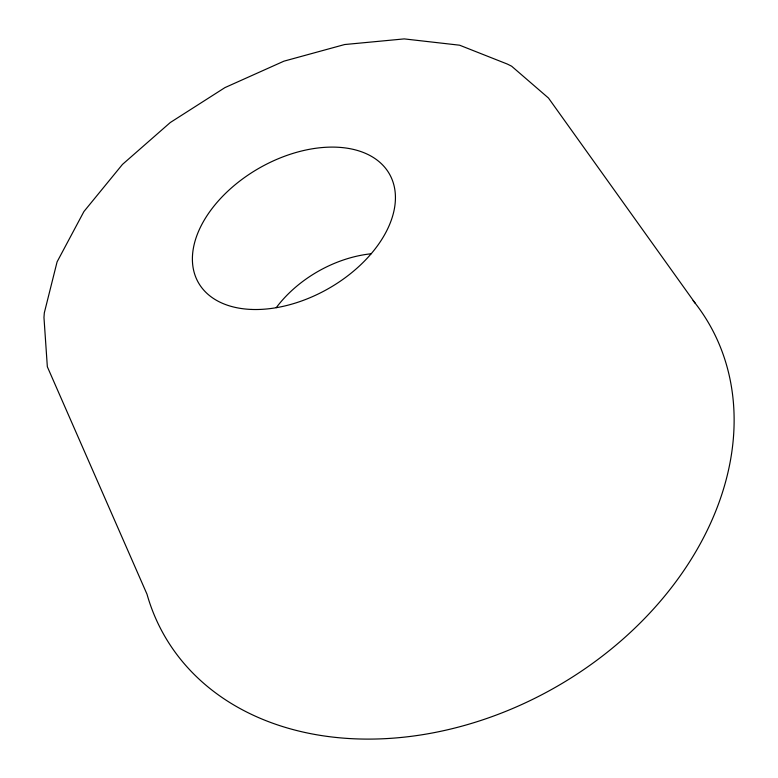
<?xml version="1.0" encoding="UTF-8"?>
<svg xmlns="http://www.w3.org/2000/svg" width="778" height="778" viewBox="0 0 778 778"><rect width="100%" height="100%" fill="white"/><g stroke="black" fill="none" stroke-linecap="round" stroke-linejoin="round"><path stroke-width="1.17" d="M695.318 303.371L548.48 98.038L511.632 66.208L507.295 64.049L459.604 45.202L404.229 38.9L344.635 44.541L283.931 61.17L224.949 87.603L170.294 122.516L122.467 164.411L83.917 211.548L57.086 261.865L44.317 312.844L43.967 317.473L47.341 366.759L147.003 594.217A313.797 238.846 -29.6 0 0 546.457 692.274A313.797 238.846 -29.6 0 0 693.11 300.571M276.239 307.67A102.132 70.341 -29.6 0 1 371.087 253.774M251.664 309.45A109.883 69.475 -29.6 0 0 394.981 190.698A109.883 69.475 -29.6 0 0 235.092 184.785A109.883 69.475 -29.6 0 0 251.664 309.45"/></g></svg>
